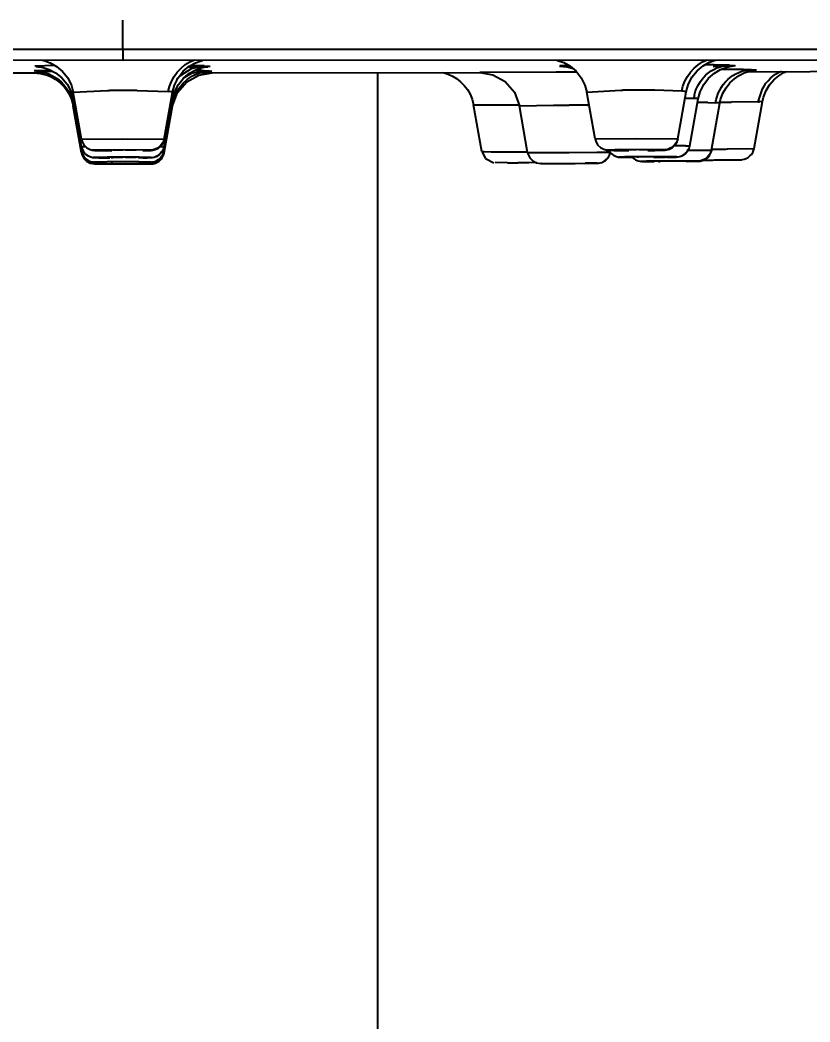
# Model space of a CAD drawing. Header units: millimetres. Extents: x 4625 to 5171, y -2661 to -1889.
# Drawn here: x 4776.69 to 4784.05, y -2127.61 to -2118.26 of the extents above; entities that cross this region are included whole.
import ezdxf

# ---------------------------------------------------------------- set-up
doc = ezdxf.new("R2010")
doc.units = ezdxf.units.MM
doc.header["$LTSCALE"] = 0.1
doc.layers.add('DIM', color=3, linetype='Continuous')
doc.styles.get("Standard").update_dxf_attribs({"font": 'arial.ttf'})
doc.dimstyles.new('ISO-25', dxfattribs={"dimtxt": 2.5, "dimasz": 2.5, "dimexe": 1.25, "dimexo": 0.625, "dimtad": 1, "dimlfac": 5, "dimtxsty": 'Standard', "dimcen": 2.5, "dimadec": 0, "dimazin": 0, "dimtfac": 1, "dimtmove": 0, "dimatfit": 3, "dimfxl": 0, "dimarcsym": 0})

# ---------------------------------------------------------------- blocks, each defined once
blk = doc.blocks.new('*D4')
at = {"layer": 'Defpoints', "color": 0}
for p in [(4744.2252, -2117.8507), (4811.0717, -2117.8516), (4811.0717, -2142.4263)]:
    blk.add_point(p, dxfattribs=at)
at = {"layer": 'DIM', "color": 0, "lineweight": -2}
for p, q in [((4744.2252, -2118.4757), (4744.2252, -2143.6763)), ((4811.0717, -2118.4766), (4811.0717, -2143.6763)), ((4748.2252, -2142.4263), (4807.0717, -2142.4263))]:
    blk.add_line(p, q, dxfattribs=at)
at = {"layer": 'DIM', "color": 0}
for points in [[(4748.2252, -2141.7596), (4748.2252, -2143.093), (4744.2252, -2142.4263)], [(4807.0717, -2141.7596), (4807.0717, -2143.093), (4811.0717, -2142.4263)]]:
    blk.add_solid(points, dxfattribs=at)
at = {"layer": 'DIM', "color": 0, "insert": (4791.1263, -2139.759), "char_height": 4, "attachment_point": 5}
blk.add_mtext('267.5', dxfattribs=at)
blk = doc.blocks.new('*D16')
at = {"layer": 'Defpoints', "color": 0}
for p in [(4777.6484, -2092.6331), (4866.0903, -2605.0328), (4891.7225, -2605.0328)]:
    blk.add_point(p, dxfattribs=at)
at = {"layer": 'DIM', "color": 0, "lineweight": -2}
for p, q in [((4778.2734, -2092.6331), (4892.9725, -2092.6331)), ((4891.7225, -2096.6331), (4891.7225, -2601.0328)), ((4866.7153, -2605.0328), (4892.9725, -2605.0328))]:
    blk.add_line(p, q, dxfattribs=at)
at = {"layer": 'DIM', "color": 0}
for points in [[(4891.0558, -2096.6331), (4892.3892, -2096.6331), (4891.7225, -2092.6331)], [(4891.0558, -2601.0328), (4892.3892, -2601.0328), (4891.7225, -2605.0328)]]:
    blk.add_solid(points, dxfattribs=at)
at = {"layer": 'DIM', "color": 0, "insert": (4888.4754, -2348.833), "char_height": 4, "attachment_point": 5, "rotation": 90}
blk.add_mtext('(2280)', dxfattribs=at)

msp = doc.modelspace()

# ---------------------------------------------------------------- linework, layer by layer
at = {"color": 7, "linetype": 'Continuous'}
for p, q in [((4777.6484, -2118.5359), (4777.6484, -2118.2628)), ((4765.3886, -2118.5317), (4777.6484, -2118.5359)), ((4777.6484, -2118.5355), (4789.7399, -2118.5313)), ((4777.6484, -2118.5355), (4777.6484, -2118.6387)), ((4777.6484, -2118.6387), (4765.4073, -2118.6344)), ((4789.8462, -2118.6344), (4777.6484, -2118.6387)), ((4776.9713, -2118.7341), (4776.8226, -2118.7365)), ((4777.014, -2118.688), (4776.8269, -2118.6928)), ((4776.8357, -2118.6971), (4776.8606, -2118.6983)), ((4776.8957, -2118.7399), (4776.8905, -2118.7398)), ((4776.891, -2118.6992), (4776.9008, -2118.6993)), ((4776.905, -2118.7057), (4776.9614, -2118.7242)), ((4776.9614, -2118.7242), (4777.0216, -2118.7561)), ((4776.9708, -2118.6609), (4777.0305, -2118.6946)), ((4778.185, -2118.781), (4778.2882, -2118.7143)), ((4778.2594, -2118.7019), (4778.4612, -2118.6926)), ((4778.2674, -2118.694), (4778.3249, -2118.6614)), ((4778.4058, -2118.6905), (4778.2811, -2118.688)), ((4778.2882, -2118.7143), (4778.4058, -2118.6905)), ((4778.2884, -2118.7586), (4778.4064, -2118.7351)), ((4778.4036, -2118.7399), (4778.4781, -2118.7366)), ((4778.4058, -2118.6905), (4778.4467, -2118.6919)), ((4778.4064, -2118.7351), (4778.447, -2118.7359)), ((4778.4272, -2118.6992), (4778.4391, -2118.6978)), ((4781.718, -2118.6927), (4781.7353, -2118.6944)), ((4781.7925, -2118.6878), (4781.7213, -2118.6912)), ((4781.7353, -2118.6944), (4781.7593, -2118.6954)), ((4781.7545, -2118.6948), (4781.7659, -2118.6959)), ((4781.7585, -2118.6594), (4781.8185, -2118.693)), ((4781.8, -2118.6963), (4781.7905, -2118.6963)), ((4783.1507, -2118.6958), (4783.3609, -2118.6863)), ((4783.3056, -2118.6844), (4783.161, -2118.682)), ((4783.1639, -2118.7578), (4783.2219, -2118.724)), ((4783.3056, -2118.6844), (4783.3519, -2118.6863)), ((4783.5087, -2118.7262), (4783.5547, -2118.7272)), ((4774.3034, -2118.7523), (4776.8352, -2118.7551)), ((4776.8939, -2118.7547), (4776.8171, -2118.7552)), ((4776.8352, -2118.7554), (4776.8678, -2118.7555)), ((4776.9199, -2118.7547), (4776.8939, -2118.7547)), ((4776.9435, -2118.7773), (4776.9685, -2118.7874)), ((4776.9505, -2118.7623), (4776.9933, -2118.7819)), ((4776.9685, -2118.7874), (4776.993, -2118.7994)), ((4776.993, -2118.7994), (4777.0169, -2118.8133)), ((4776.9933, -2118.7819), (4777.0355, -2118.8082)), ((4777.0169, -2118.8133), (4777.0401, -2118.8292)), ((4777.0355, -2118.8082), (4777.0755, -2118.8414)), ((4778.1585, -2118.9381), (4778.2438, -2118.8393)), ((4778.2109, -2118.8034), (4778.2884, -2118.7586)), ((4778.2438, -2118.8393), (4778.3581, -2118.7757)), ((4778.2525, -2118.8148), (4778.2985, -2118.7847)), ((4778.3581, -2118.7757), (4778.4796, -2118.7552)), ((4778.4069, -2118.7548), (4778.3778, -2118.7547)), ((4778.403, -2118.7556), (4778.4747, -2118.7553)), ((4778.4069, -2118.7548), (4778.4474, -2118.7549)), ((4778.4617, -2118.7551), (4780.9945, -2118.7523)), ((4778.4796, -2118.7552), (4778.4617, -2118.755)), ((4780.0234, -2118.7534), (4780.0234, -2174.5377)), ((4781.6874, -2118.749), (4780.9765, -2118.7519)), ((4780.9765, -2118.7519), (4780.9945, -2118.752)), ((4780.9945, -2118.752), (4781.0271, -2118.7521)), ((4781.7541, -2118.7488), (4781.6874, -2118.749)), ((4781.8001, -2118.7486), (4781.7541, -2118.7488)), ((4781.8817, -2118.7484), (4781.8001, -2118.7486)), ((4783.11, -2118.8043), (4783.1639, -2118.7578)), ((4783.3089, -2118.8482), (4783.3503, -2118.8098)), ((4783.6783, -2118.8666), (4783.7186, -2118.82)), ((4777.1653, -2118.9326), (4777.1856, -2119.0045)), ((4777.1853, -2118.937), (4777.5067, -2118.9196)), ((4777.5067, -2118.9196), (4777.5225, -2118.9195)), ((4777.7817, -2118.9195), (4778.0702, -2118.9295)), ((4778.1009, -2118.9331), (4778.0826, -2118.9307)), ((4778.1113, -2118.9372), (4778.1291, -2118.8716)), ((4778.1307, -2118.935), (4778.1665, -2118.865)), ((4778.1416, -2118.952), (4778.1722, -2118.8992)), ((4781.9741, -2118.936), (4782.2928, -2118.9177)), ((4782.2928, -2118.9177), (4782.3108, -2118.9175)), ((4782.859, -2118.9261), (4782.6096, -2118.9173)), ((4782.8895, -2118.9297), (4782.8714, -2118.9273)), ((4782.9, -2118.9335), (4782.8895, -2118.9296)), ((4782.9, -2118.9335), (4782.9184, -2118.8666)), ((4783.0118, -2118.9983), (4783.0299, -2118.932)), ((4783.5717, -2119.0246), (4783.611, -2118.9047)), ((4783.6214, -2118.9821), (4783.6453, -2118.9208)), ((4783.6453, -2118.9208), (4783.6783, -2118.8666)), ((4777.1659, -2118.9767), (4777.1824, -2119.031)), ((4777.2624, -2119.3743), (4777.1853, -2118.937)), ((4777.2624, -2119.4418), (4777.1853, -2119.0046)), ((4778.0344, -2119.3743), (4778.1115, -2118.9372)), ((4778.0344, -2119.4418), (4778.1115, -2119.0047)), ((4778.1113, -2118.9372), (4778.1007, -2118.9331)), ((4778.1113, -2119.0047), (4778.1008, -2119.0017)), ((4778.1113, -2119.0047), (4778.1307, -2118.935)), ((4778.1113, -2119.0473), (4778.1195, -2119.0114)), ((4778.1136, -2119.0529), (4778.1585, -2118.9381)), ((4778.1195, -2119.0114), (4778.1416, -2118.952)), ((4782.051, -2119.3724), (4781.9741, -2118.936)), ((4782.8231, -2119.3715), (4782.9003, -2118.9336)), ((4782.8999, -2118.99), (4782.9709, -2118.9929)), ((4782.9347, -2119.4366), (4783.012, -2118.9983)), ((4783.0013, -2118.9955), (4782.9833, -2118.9937)), ((4783.0118, -2118.9983), (4783.0013, -2118.9954)), ((4783.2145, -2119.0381), (4783.222, -2119.0047)), ((4783.5717, -2119.0246), (4783.3218, -2119.0283)), ((4783.5346, -2119.4619), (4783.6121, -2119.0226)), ((4783.6017, -2119.0235), (4783.5839, -2119.0242)), ((4783.6118, -2119.0226), (4783.6214, -2118.9821)), ((4777.1824, -2119.031), (4777.1856, -2119.0471)), ((4777.2624, -2119.4844), (4777.1853, -2119.0472)), ((4777.2624, -2119.5021), (4777.1853, -2119.0649)), ((4778.0345, -2119.4844), (4778.1115, -2119.0474)), ((4778.0345, -2119.5021), (4778.1115, -2119.0651)), ((4778.1113, -2119.065), (4778.1136, -2119.0529)), ((4780.9182, -2119.054), (4781.2373, -2119.0536)), ((4780.995, -2119.4898), (4780.9182, -2119.054)), ((4781.2373, -2119.0536), (4781.2551, -2119.0535)), ((4781.2551, -2119.0535), (4781.3453, -2119.0531)), ((4781.3457, -2119.0616), (4781.6647, -2119.0571)), ((4781.4225, -2119.4973), (4781.3457, -2119.0616)), ((4781.6647, -2119.0571), (4781.6825, -2119.0569)), ((4781.6825, -2119.0569), (4781.8084, -2119.0562)), ((4781.9817, -2119.0554), (4781.9963, -2119.0554)), ((4783.1029, -2119.0331), (4783.1739, -2119.0348)), ((4783.1374, -2119.4768), (4783.2148, -2119.0381)), ((4783.2042, -2119.0363), (4783.1862, -2119.0352)), ((4783.2145, -2119.0381), (4783.2042, -2119.0363)), ((4777.2624, -2119.3743), (4777.6484, -2119.3705)), ((4777.6484, -2119.3705), (4778.0326, -2119.3739)), ((4778.0259, -2119.4024), (4778.0344, -2119.3742)), ((4782.051, -2119.3724), (4782.437, -2119.3683)), ((4782.437, -2119.3683), (4782.8212, -2119.3712)), ((4782.8155, -2119.3974), (4782.823, -2119.3715)), ((4777.2624, -2119.4418), (4777.2917, -2119.441)), ((4777.2624, -2119.4844), (4777.2687, -2119.5071)), ((4777.3867, -2119.478), (4777.363, -2119.4758)), ((4777.3855, -2119.4777), (4777.3867, -2119.478)), ((4777.3867, -2119.478), (4777.424, -2119.48)), ((4777.5028, -2119.4735), (4777.3872, -2119.477)), ((4777.424, -2119.48), (4777.498, -2119.4815)), ((4777.4416, -2119.4806), (4777.4708, -2119.4811)), ((4777.4708, -2119.4811), (4777.5461, -2119.482)), ((4777.9102, -2119.4771), (4777.5028, -2119.4735)), ((4777.5234, -2119.4776), (4777.5238, -2119.4778)), ((4777.6484, -2119.4753), (4777.5552, -2119.4766)), ((4777.773, -2119.4774), (4777.672, -2119.4759)), ((4777.7734, -2119.4776), (4777.773, -2119.4774)), ((4778.0004, -2119.4409), (4778.0325, -2119.4416)), ((4778.0263, -2119.4692), (4778.0344, -2119.4418)), ((4780.9946, -2119.4898), (4781.0301, -2119.5534)), ((4780.995, -2119.4898), (4781.0174, -2119.4904)), ((4781.0111, -2119.4904), (4781.0811, -2119.491)), ((4781.3394, -2119.4914), (4781.3809, -2119.4913)), ((4781.3809, -2119.4913), (4781.4231, -2119.4913)), ((4782.1755, -2119.4761), (4782.1524, -2119.474)), ((4782.1744, -2119.4757), (4782.1755, -2119.476)), ((4782.1755, -2119.476), (4782.2128, -2119.478)), ((4782.2916, -2119.4715), (4782.176, -2119.4751)), ((4782.2128, -2119.478), (4782.2868, -2119.4792)), ((4782.2539, -2119.4789), (4782.3666, -2119.4798)), ((4782.699, -2119.4743), (4782.2916, -2119.4715)), ((4782.312, -2119.4755), (4782.3124, -2119.4756)), ((4782.437, -2119.473), (4782.3289, -2119.4744)), ((4782.5616, -2119.4749), (4782.4605, -2119.4735)), ((4782.5416, -2119.4793), (4782.6087, -2119.4785)), ((4782.562, -2119.4751), (4782.5616, -2119.4749)), ((4782.6087, -2119.4785), (4782.636, -2119.478)), ((4782.8932, -2119.4358), (4782.9328, -2119.4364)), ((4782.921, -2119.477), (4783.0101, -2119.4768)), ((4782.9273, -2119.4622), (4782.9347, -2119.4366)), ((4783.0101, -2119.4768), (4783.1355, -2119.4767)), ((4783.1374, -2119.4662), (4783.1484, -2119.4662)), ((4783.2868, -2119.4656), (4783.5325, -2119.4622)), ((4783.5343, -2119.462), (4783.5325, -2119.4622)), ((4783.5346, -2119.4619), (4783.5343, -2119.462)), ((4777.2687, -2119.5071), (4777.2834, -2119.5347)), ((4777.2834, -2119.5347), (4777.3025, -2119.5562)), ((4777.3676, -2119.5865), (4777.3781, -2119.5876)), ((4777.3867, -2119.5454), (4777.3712, -2119.5445)), ((4777.3871, -2119.5447), (4777.3856, -2119.5452)), ((4777.3856, -2119.5452), (4777.3867, -2119.5454)), ((4777.3867, -2119.5454), (4777.4242, -2119.5468)), ((4777.502, -2119.5862), (4777.387, -2119.5875)), ((4777.5024, -2119.5423), (4777.3871, -2119.5447)), ((4777.4242, -2119.5468), (4777.4983, -2119.5478)), ((4777.4251, -2119.5469), (4777.4682, -2119.5475)), ((4777.4682, -2119.5475), (4777.5258, -2119.548)), ((4777.5234, -2119.5451), (4777.5239, -2119.5452)), ((4777.5843, -2119.5437), (4777.5402, -2119.5443)), ((4777.5402, -2119.5443), (4777.5523, -2119.5447)), ((4777.5843, -2119.5869), (4777.5402, -2119.5873)), ((4777.7729, -2119.5876), (4777.7077, -2119.5869)), ((4777.773, -2119.545), (4777.7079, -2119.5437)), ((4777.7734, -2119.5451), (4777.773, -2119.545)), ((4777.7952, -2119.5478), (4777.9098, -2119.5454)), ((4777.9101, -2119.5875), (4777.7988, -2119.5862)), ((4777.9101, -2119.5447), (4777.7992, -2119.5424)), ((4777.8339, -2119.5475), (4777.8744, -2119.5468)), ((4778.0104, -2119.5541), (4777.9666, -2119.5916)), ((4778.0288, -2119.5231), (4778.0344, -2119.5021)), ((4781.0301, -2119.5534), (4781.1082, -2119.5937)), ((4781.4225, -2119.4973), (4781.8084, -2119.4974)), ((4781.8084, -2119.4974), (4782.0675, -2119.4967)), ((4782.1705, -2119.5478), (4782.1269, -2119.5853)), ((4782.1526, -2119.4963), (4782.1677, -2119.4962)), ((4782.1677, -2119.4962), (4782.1925, -2119.496)), ((4782.1889, -2119.5167), (4782.1945, -2119.4959)), ((4782.2873, -2119.5415), (4782.2723, -2119.5406)), ((4782.2877, -2119.5407), (4782.2861, -2119.5412)), ((4782.2861, -2119.5412), (4782.2873, -2119.5414)), ((4782.2873, -2119.5414), (4782.3248, -2119.5427)), ((4782.3271, -2119.5393), (4782.2877, -2119.5407)), ((4782.3248, -2119.5427), (4782.3989, -2119.5435)), ((4782.4029, -2119.5382), (4782.3271, -2119.5393)), ((4782.4236, -2119.5408), (4782.424, -2119.541)), ((4782.4844, -2119.5393), (4782.4404, -2119.54)), ((4782.4404, -2119.54), (4782.4559, -2119.5405)), ((4782.4729, -2119.5807), (4782.4819, -2119.5816)), ((4782.4901, -2119.5818), (4782.4819, -2119.5816)), ((4782.4904, -2119.5814), (4782.4889, -2119.5817)), ((4782.4889, -2119.5817), (4782.4901, -2119.5818)), ((4782.4901, -2119.5818), (4782.6021, -2119.5827)), ((4782.5296, -2119.5806), (4782.4904, -2119.5814)), ((4782.6731, -2119.5401), (4782.5772, -2119.5393)), ((4782.5989, -2119.5435), (4782.8103, -2119.5403)), ((4782.8107, -2119.5396), (4782.6039, -2119.5373)), ((4782.6263, -2119.5812), (4782.6268, -2119.5813)), ((4782.6871, -2119.5803), (4782.6431, -2119.5808)), ((4782.6431, -2119.5808), (4782.6586, -2119.581)), ((4782.6736, -2119.5403), (4782.6731, -2119.5401)), ((4783.0134, -2119.5799), (4782.7024, -2119.5793)), ((4782.7206, -2119.5426), (4782.7434, -2119.5423)), ((4782.7434, -2119.5423), (4782.7805, -2119.5416)), ((4782.8758, -2119.5804), (4782.7746, -2119.5802)), ((4782.8763, -2119.5805), (4782.8758, -2119.5804)), ((4782.8989, -2119.5818), (4783.0132, -2119.5803)), ((4783.0716, -2119.5684), (4783.131, -2119.5684)), ((4783.3126, -2119.5675), (4783.4202, -2119.5653)), ((4777.3438, -2119.5982), (4777.3854, -2119.6054)), ((4777.3868, -2119.5879), (4777.3781, -2119.5876)), ((4777.3854, -2119.6054), (4777.3868, -2119.6054)), ((4777.387, -2119.5875), (4777.3856, -2119.5877)), ((4777.3856, -2119.5877), (4777.3868, -2119.5879)), ((4777.387, -2119.6053), (4777.3856, -2119.6053)), ((4777.3868, -2119.5879), (4777.4245, -2119.5886)), ((4777.3868, -2119.6054), (4777.4991, -2119.6056)), ((4777.387, -2119.6053), (4777.9079, -2119.6054)), ((4777.5234, -2119.5877), (4777.5239, -2119.5878)), ((4777.5234, -2119.6054), (4777.524, -2119.6054)), ((4777.5402, -2119.5873), (4777.5557, -2119.5875)), ((4777.7734, -2119.5877), (4777.7729, -2119.5876)), ((4777.7955, -2119.5892), (4777.9098, -2119.5879)), ((4777.7959, -2119.6056), (4777.9099, -2119.6054)), ((4777.91, -2119.6053), (4777.7984, -2119.6051)), ((4777.9079, -2119.6054), (4777.9086, -2119.6054)), ((4777.9099, -2119.6054), (4777.9112, -2119.6054)), ((4777.9114, -2119.6054), (4777.91, -2119.6053)), ((4781.2341, -2119.5937), (4781.1199, -2119.5931)), ((4781.4349, -2119.5934), (4781.3311, -2119.5937)), ((4781.5053, -2119.5931), (4781.4349, -2119.5934)), ((4781.5474, -2119.6005), (4781.5459, -2119.6005)), ((4781.5459, -2119.6005), (4781.5473, -2119.6006)), ((4781.5473, -2119.6006), (4781.6596, -2119.6005)), ((4781.5474, -2119.6005), (4781.8645, -2119.5995)), ((4781.6834, -2119.6002), (4781.684, -2119.6002)), ((4781.7591, -2119.5997), (4781.9938, -2119.5992)), ((4781.9564, -2119.5997), (4782.0703, -2119.5992)), ((4782.0705, -2119.5991), (4781.9588, -2119.5992)), ((4782.0688, -2119.5991), (4782.0693, -2119.5992)), ((4782.0703, -2119.5992), (4782.0718, -2119.5991)), ((4782.0718, -2119.5991), (4782.0705, -2119.5991)), ((4782.0717, -2119.5992), (4782.1126, -2119.5922))]:
    msp.add_line(p, q, dxfattribs=at)
for points in [[(4776.9035, -2118.6386), (4776.9148, -2118.6409), (4776.9708, -2118.6609)], [(4778.3249, -2118.6614), (4778.3787, -2118.6419), (4778.3941, -2118.6386)], [(4781.6958, -2118.6382), (4781.7023, -2118.6395), (4781.7585, -2118.6594)], [(4783.0587, -2118.6886), (4783.1168, -2118.6564), (4783.1697, -2118.6377)], [(4776.8433, -2118.7388), (4776.8428, -2118.7387), (4776.848, -2118.7391), (4776.8711, -2118.7416), (4776.909, -2118.7491), (4776.9505, -2118.7623)], [(4776.8556, -2118.6976), (4776.8559, -2118.6977), (4776.867, -2118.6988), (4776.905, -2118.7057)], [(4777.0305, -2118.6946), (4777.0869, -2118.7428), (4777.1339, -2118.8028), (4777.1684, -2118.8732), (4777.1856, -2118.9369)], [(4778.1291, -2118.8716), (4778.1643, -2118.8008), (4778.212, -2118.7408), (4778.2674, -2118.694)], [(4778.27, -2118.7597), (4778.3295, -2118.7268), (4778.3875, -2118.7069), (4778.4272, -2118.6992)], [(4778.2985, -2118.7847), (4778.3458, -2118.7626), (4778.3916, -2118.7483), (4778.4295, -2118.7411), (4778.4499, -2118.739), (4778.4541, -2118.7387)], [(4781.7659, -2118.6959), (4781.8042, -2118.7027), (4781.8458, -2118.7162)], [(4781.8185, -2118.693), (4781.8752, -2118.7412), (4781.9223, -2118.8012), (4781.957, -2118.8716), (4781.9744, -2118.9359)], [(4782.9184, -2118.8666), (4782.9543, -2118.7954), (4783.0026, -2118.7352), (4783.0587, -2118.6886)], [(4783.2219, -2118.724), (4783.2795, -2118.7026), (4783.3229, -2118.6934), (4783.3403, -2118.6913), (4783.3419, -2118.6911)], [(4783.3503, -2118.8098), (4783.395, -2118.7793), (4783.4412, -2118.7564), (4783.4867, -2118.7411), (4783.5262, -2118.7328), (4783.5506, -2118.7299), (4783.5569, -2118.7295)], [(4783.4764, -2118.7445), (4784.0571, -2118.7425), (4785.0988, -2118.7377)], [(4783.7186, -2118.82), (4783.7641, -2118.782), (4783.8124, -2118.7529), (4783.8355, -2118.7433)], [(4776.8249, -2118.7553), (4776.8247, -2118.7553), (4776.8259, -2118.7553), (4776.8333, -2118.7556), (4776.8507, -2118.7568), (4776.8717, -2118.7593), (4776.8944, -2118.7634), (4776.9185, -2118.7693), (4776.9435, -2118.7773)], [(4777.0216, -2118.7561), (4777.0785, -2118.8017), (4777.1279, -2118.8612), (4777.1653, -2118.9326)], [(4777.0401, -2118.8292), (4777.0624, -2118.8471), (4777.0837, -2118.8672)], [(4778.1665, -2118.865), (4778.2142, -2118.8059), (4778.27, -2118.7597)], [(4778.1722, -2118.8992), (4778.2098, -2118.8531), (4778.2525, -2118.8148)], [(4780.6264, -2118.7528), (4780.6443, -2118.7565), (4780.6825, -2118.7687), (4780.7216, -2118.7863), (4780.7604, -2118.8093), (4780.7974, -2118.8381), (4780.8313, -2118.8722), (4780.8609, -2118.9108), (4780.8856, -2118.9535), (4780.9047, -2118.9998), (4780.9185, -2119.0539)], [(4780.9765, -2118.7519), (4781.0991, -2118.7724), (4781.214, -2118.8365), (4781.2996, -2118.9362), (4781.346, -2119.0615)], [(4783.0299, -2118.932), (4783.0642, -2118.8629), (4783.11, -2118.8043)], [(4777.0755, -2118.8414), (4777.1116, -2118.8813), (4777.142, -2118.9265), (4777.1659, -2118.9767)], [(4777.0837, -2118.8672), (4777.1037, -2118.8892), (4777.1221, -2118.9131), (4777.1388, -2118.9387), (4777.1535, -2118.966), (4777.1662, -2118.9951)], [(4783.222, -2119.0047), (4783.2433, -2118.9463), (4783.2727, -2118.894), (4783.3089, -2118.8482)], [(4777.1662, -2118.9951), (4777.1766, -2119.026), (4777.1845, -2119.0586), (4777.1856, -2119.0648)], [(4777.2625, -2119.3743), (4777.2681, -2119.3952), (4777.2849, -2119.4267), (4777.3116, -2119.4534), (4777.3428, -2119.4702), (4777.363, -2119.4758)], [(4782.0511, -2119.3724), (4782.057, -2119.3942), (4782.0744, -2119.426), (4782.1018, -2119.4526), (4782.133, -2119.4688), (4782.1524, -2119.474)], [(4782.7723, -2119.4517), (4782.7978, -2119.4275), (4782.8155, -2119.3974)], [(4777.2624, -2119.4418), (4777.267, -2119.4598), (4777.2808, -2119.4884), (4777.3012, -2119.5124), (4777.3253, -2119.5297), (4777.3499, -2119.54), (4777.3696, -2119.5442), (4777.3712, -2119.5445)], [(4777.3629, -2119.4758), (4777.3702, -2119.477), (4777.385, -2119.4785), (4777.3994, -2119.4793), (4777.4178, -2119.4799), (4777.4416, -2119.4806)], [(4777.3872, -2119.477), (4777.3857, -2119.4773), (4777.3855, -2119.4777)], [(4777.8355, -2119.481), (4777.8615, -2119.4804), (4777.8833, -2119.4798), (4777.9002, -2119.4791), (4777.9133, -2119.4783), (4777.9268, -2119.4769), (4777.95, -2119.4716), (4777.9796, -2119.4573)], [(4777.9097, -2119.4781), (4777.9112, -2119.4777), (4777.9113, -2119.4774), (4777.9102, -2119.4771)], [(4777.9163, -2119.5877), (4777.918, -2119.5876), (4777.9307, -2119.5862), (4777.9512, -2119.5812), (4777.974, -2119.5708), (4777.995, -2119.5555), (4778.0134, -2119.5348), (4778.0277, -2119.5081), (4778.0344, -2119.4844)], [(4777.9796, -2119.4573), (4778.0069, -2119.4331), (4778.0259, -2119.4024)], [(4777.9869, -2119.5197), (4778.0092, -2119.4978), (4778.0263, -2119.4692)], [(4782.1524, -2119.474), (4782.1591, -2119.4751), (4782.1734, -2119.4765), (4782.187, -2119.4772), (4782.2043, -2119.4778), (4782.2265, -2119.4784), (4782.2539, -2119.4789)], [(4782.176, -2119.4751), (4782.1745, -2119.4754), (4782.1744, -2119.4757)], [(4782.1774, -2119.4767), (4782.1816, -2119.4852), (4782.2021, -2119.509), (4782.2263, -2119.5261)], [(4782.636, -2119.478), (4782.6593, -2119.4774), (4782.6784, -2119.4768), (4782.6932, -2119.4761), (4782.7051, -2119.4753), (4782.7194, -2119.4735), (4782.7438, -2119.467), (4782.7723, -2119.4517)], [(4782.6985, -2119.4753), (4782.7, -2119.475), (4782.7001, -2119.4746), (4782.699, -2119.4743)], [(4782.89, -2119.5123), (4782.9113, -2119.4903), (4782.9273, -2119.4622)], [(4783.0193, -2119.5801), (4783.0205, -2119.5801), (4783.0322, -2119.5789), (4783.0539, -2119.5737), (4783.0768, -2119.5634), (4783.0982, -2119.5478), (4783.1168, -2119.5266), (4783.131, -2119.4999), (4783.1374, -2119.4768)], [(4777.2624, -2119.5021), (4777.2678, -2119.5223), (4777.2836, -2119.5528)], [(4777.2836, -2119.5528), (4777.3091, -2119.5793), (4777.3438, -2119.5982)], [(4777.3025, -2119.5562), (4777.3243, -2119.5717), (4777.3471, -2119.5817), (4777.3676, -2119.5865)], [(4777.3703, -2119.5443), (4777.3755, -2119.5449), (4777.3857, -2119.5457), (4777.396, -2119.5461), (4777.4089, -2119.5465), (4777.4251, -2119.5469)], [(4777.8744, -2119.5468), (4777.8899, -2119.5465), (4777.9021, -2119.5461), (4777.9118, -2119.5456), (4777.9214, -2119.5449), (4777.9385, -2119.5422), (4777.9625, -2119.5342), (4777.9869, -2119.5197)], [(4777.9098, -2119.5454), (4777.9112, -2119.5452), (4777.9113, -2119.545), (4777.9101, -2119.5447)], [(4777.9113, -2119.6054), (4777.9522, -2119.5985), (4777.9867, -2119.5801)], [(4777.9867, -2119.5801), (4778.0126, -2119.5537), (4778.0288, -2119.5231)], [(4781.4225, -2119.4973), (4781.4279, -2119.5176), (4781.4438, -2119.5481), (4781.4694, -2119.5747), (4781.5041, -2119.5935), (4781.5459, -2119.6006)], [(4782.1126, -2119.5922), (4782.147, -2119.5737), (4782.1727, -2119.5473), (4782.1889, -2119.5167)], [(4782.2263, -2119.5261), (4782.2509, -2119.5363), (4782.2705, -2119.5404), (4782.2723, -2119.5406)], [(4782.2715, -2119.5405), (4782.2762, -2119.541), (4782.286, -2119.5417), (4782.2957, -2119.5421), (4782.3078, -2119.5424), (4782.323, -2119.5427), (4782.3415, -2119.543), (4782.3883, -2119.5434)], [(4782.3997, -2119.5435), (4782.4072, -2119.5516), (4782.4294, -2119.5668), (4782.4526, -2119.5764), (4782.4729, -2119.5807)], [(4782.7805, -2119.5416), (4782.7944, -2119.5412), (4782.8054, -2119.5408), (4782.8143, -2119.5403), (4782.8243, -2119.5395), (4782.8428, -2119.5361), (4782.8664, -2119.5273), (4782.89, -2119.5123)], [(4782.8103, -2119.5403), (4782.8117, -2119.54), (4782.8119, -2119.5398), (4782.8107, -2119.5396)], [(4783.0132, -2119.5803), (4783.0145, -2119.5801), (4783.0146, -2119.58), (4783.0134, -2119.5799)], [(4777.9098, -2119.5879), (4777.9112, -2119.5877), (4777.9113, -2119.5876), (4777.9101, -2119.5875)]]:
    msp.add_lwpolyline(points, dxfattribs=at)
for centre, radius, start, end in [((4776.9048, -2116.5616), 2.1782, 268.17581, 268.46376), ((4776.8936, -2116.9079), 1.8317, 268.52318, 269.20899), ((4776.9045, -2117.3628), 1.3362, 268.11966, 268.46749), ((4776.9322, -2114.1999), 4.5401, 269.19395, 269.56247), ((4776.9337, -2116.1944), 2.505, 268.51377, 269.18351), ((4777.1216, -2102.0033), 16.7381, 269.23462, 269.53627), ((4778.185, -2133.2956), 14.5622, 89.129, 89.45306), ((4781.8, -2117.354), 1.342, 268.26192, 268.64437), ((4781.827, -2116.1346), 2.5617, 268.68746, 269.34185), ((4781.9499, -2124.0458), 5.3604, 91.55145, 91.68263), ((4782.8652, -2144.7173), 26.0369, 89.34907, 89.53059), ((4783.1262, -2171.6309), 52.9063, 89.74204, 89.89215), ((4783.2891, -2138.8835), 20.1585, 89.37592, 89.78599), ((4778.4335, -2119.0448), 0.3624, 133.29415, 141.53598), ((4778.4077, -2119.0702), 0.3154, 90.1499, 104.43944), ((4777.6517, -2130.962), 12.0432, 90.01553, 90.61482), ((4777.6514, -2130.802), 11.8833, 89.37155, 90.01417), ((4778.0136, -2119.5803), 0.6533, 83.94171, 85.03138), ((4782.4701, -2131.1112), 12.1948, 90.15561, 90.74851), ((4782.4647, -2130.3039), 11.3875, 89.27125, 90.13974), ((4782.8055, -2119.5718), 0.6479, 84.16405, 85.25999), ((4783.3712, -2119.0603), 0.4059, 165.6503, 170.44139), ((4782.9195, -2119.8567), 0.8654, 85.77295, 86.58992), ((4783.5017, -2116.2749), 2.7505, 271.4576, 271.71197), ((4782.1594, -2178.8515), 59.7963, 90.170214, 90.336322), ((4782.9506, -2129.1503), 10.1184, 89.13727, 89.65004), ((4783.1259, -2120.3574), 1.3235, 87.38865, 87.92086), ((4782.8235, -2069.1055), 49.9253, 270.45037, 270.57194), ((4781.2632, -2081.5134), 37.978, 269.72528, 270.11505), ((4782.7598, -2138.983), 19.5476, 89.60886, 89.90684), ((4783.0295, -2074.8514), 44.615, 270.15277, 270.33042), ((4777.6345, -2149.2757), 29.6899, 90.06835, 90.25576), ((4777.6348, -2135.8329), 16.2911, 90.1239, 90.46569), ((4777.6497, -2132.5221), 12.9786, 90.00558, 90.28876), ((4777.6496, -2143.2951), 23.7083, 90.0029, 90.15793), ((4777.6483, -2156.8778), 37.292, 89.91599, 90.07549), ((4777.6484, -2139.9569), 20.4152, 89.84557, 90.13692), ((4777.7086, -2126.2637), 6.6768, 90.0077, 90.31643), ((4777.7089, -2123.207), 3.6633, 90.01456, 90.57853), ((4777.6644, -2148.5522), 28.9664, 89.7341, 89.9237), ((4777.6646, -2135.3638), 15.8221, 89.51285, 89.85969), ((4777.9099, -2119.421), 0.1238, 270.1025, 297.29288), ((4777.9099, -2119.4639), 0.1237, 270.06324, 297.27804), ((4777.9092, -2119.4805), 0.1251, 323.96397, 350.01577), ((4778.0268, -2119.2028), 0.2995, 270.8348, 271.07074), ((4781.9369, -2081.1104), 38.3865, 270.19479, 270.32187), ((4782.0701, -2119.4756), 0.1236, 270.17748, 297.36285), ((4782.0697, -2119.4745), 0.1247, 323.98142, 349.99484), ((4782.5741, -2136.4232), 16.8859, 90.25095, 90.58068), ((4782.5807, -2132.994), 13.455, 90.13674, 90.4099), ((4782.5974, -2140.7017), 21.1644, 89.98248, 90.26351), ((4782.6842, -2131.7456), 12.166, 90.37162, 90.72805), ((4782.8302, -2151.0414), 31.4624, 90.23275, 90.40959), ((4782.8263, -2144.7083), 25.1284, 90.17096, 90.31723), ((4782.8102, -2119.4158), 0.1239, 270.24033, 294.63266), ((4783.1009, -2097.472), 22.0964, 270.07809, 270.25328), ((4783.0986, -2095.3732), 24.1952, 270.23663, 270.50667), ((4777.5413, -2108.6324), 10.9568, 269.38924, 269.77753), ((4777.9099, -2119.4824), 0.123, 270.03839, 274.75284), ((4777.9101, -2119.4821), 0.1232, 274.67818, 297.29084), ((4781.2588, -2077.4345), 42.1592, 269.96648, 270.09825)]:
    msp.add_arc(centre, radius, start, end, dxfattribs=at)
for points in [[(4778.0702, -2118.9295), (4778.0919, -2118.8028), (4778.1949, -2118.6711), (4778.318, -2118.6343)], [(4782.859, -2118.9261), (4782.8801, -2118.8029), (4782.9768, -2118.6751), (4783.0951, -2118.6347)], [(4783.0852, -2118.7751), (4783.143, -2118.7207), (4783.2262, -2118.6851), (4783.3056, -2118.6844)], [(4783.288, -2118.8168), (4783.3458, -2118.7622), (4783.4292, -2118.7267), (4783.5087, -2118.7262)], [(4783.611, -2118.9047), (4783.6483, -2118.8329), (4783.7138, -2118.7698), (4783.7888, -2118.7392)], [(4778.4474, -2118.7549), (4778.4488, -2118.7549), (4778.4502, -2118.7549), (4778.4517, -2118.7549)], [(4778.4517, -2118.7549), (4778.4521, -2118.7549), (4778.4525, -2118.755), (4778.4529, -2118.755)], [(4778.4747, -2118.7553), (4778.4763, -2118.7553), (4778.478, -2118.7552), (4778.4796, -2118.7552)], [(4782.978, -2118.9597), (4782.9956, -2118.8908), (4783.0334, -2118.8239), (4783.0852, -2118.7751)], [(4783.1739, -2119.0348), (4783.1873, -2118.9539), (4783.2283, -2118.873), (4783.288, -2118.8168)], [(4783.6017, -2119.0235), (4783.6034, -2119.0234), (4783.6067, -2119.0231), (4783.61, -2119.0228), (4783.6116, -2119.0227)], [(4778.0326, -2119.3739), (4778.0232, -2119.4264), (4777.9635, -2119.477), (4777.9102, -2119.4771)], [(4782.8212, -2119.3712), (4782.8119, -2119.4236), (4782.7523, -2119.4742), (4782.699, -2119.4744)], [(4778.0325, -2119.4843), (4778.026, -2119.5208), (4777.9995, -2119.5568), (4777.9666, -2119.5738)], [(4778.0325, -2119.4416), (4778.0261, -2119.478), (4777.9996, -2119.514), (4777.9667, -2119.531)], [(4782.9328, -2119.4364), (4782.926, -2119.4746), (4782.897, -2119.5122), (4782.8618, -2119.5284)], [(4783.1355, -2119.4767), (4783.1262, -2119.5292), (4783.0667, -2119.5797), (4783.0134, -2119.58)], [(4783.4211, -2119.5652), (4783.472, -2119.5607), (4783.5265, -2119.5123), (4783.5344, -2119.4618)]]:
    msp.add_open_spline(points, degree=3, dxfattribs=at)
for points, knots in [([(4778.4467, -2118.6919), (4778.4482, -2118.692), (4778.4487, -2118.6919), (4778.4526, -2118.6925), (4778.4522, -2118.6926)], [0, 0, 0, 0, 0.80152, 1, 1, 1, 1]), ([(4778.447, -2118.7359), (4778.4485, -2118.7359), (4778.4489, -2118.7358), (4778.4528, -2118.7362), (4778.4525, -2118.7363)], [0, 0, 0, 0, 0.812631, 1, 1, 1, 1]), ([(4777.1853, -2119.0045), (4777.1852, -2119.0039), (4777.188, -2119.0028), (4777.1897, -2119.0025), (4777.1912, -2119.0022)], [0, 0, 0, 0, 0.28046, 1, 1, 1, 1]), ([(4782.8916, -2118.9897), (4782.893, -2118.9898), (4782.8958, -2118.9899), (4782.8985, -2118.9899), (4782.8999, -2118.99)], [0, 0, 0, 0, 0.503837, 1, 1, 1, 1]), ([(4777.1853, -2119.0472), (4777.1853, -2119.047), (4777.1863, -2119.0465), (4777.187, -2119.0464), (4777.1876, -2119.0463)], [0, 0, 0, 0, 0.284197, 1, 1, 1, 1]), ([(4777.1853, -2119.0649), (4777.1853, -2119.0649), (4777.1855, -2119.0648), (4777.1856, -2119.0647), (4777.1857, -2119.0647)], [0, 0, 0, 0, 0.297541, 1, 1, 1, 1]), ([(4777.1857, -2119.0647), (4777.1862, -2119.0646), (4777.1877, -2119.0644), (4777.1892, -2119.0643), (4777.1902, -2119.0643)], [0, 0, 0, 0, 0.363455, 1, 1, 1, 1]), ([(4778.1068, -2119.046), (4778.1064, -2119.046), (4778.1056, -2119.0459), (4778.1048, -2119.0458), (4778.1044, -2119.0457)], [0, 0, 0, 0, 0.474149, 1, 1, 1, 1]), ([(4778.1113, -2119.0473), (4778.1113, -2119.0469), (4778.109, -2119.0465), (4778.1079, -2119.0462), (4778.1068, -2119.046)], [0, 0, 0, 0, 0.26503, 1, 1, 1, 1]), ([(4778.1113, -2119.065), (4778.1113, -2119.0648), (4778.1098, -2119.0648), (4778.1092, -2119.0646), (4778.1085, -2119.0646)], [0, 0, 0, 0, 0.254681, 1, 1, 1, 1]), ([(4778.0326, -2119.3739), (4778.033, -2119.3739), (4778.0334, -2119.3741), (4778.0344, -2119.3741), (4778.0344, -2119.3743)], [0, 0, 0, 0, 0.746656, 1, 1, 1, 1]), ([(4782.8212, -2119.3711), (4782.8216, -2119.3712), (4782.822, -2119.3713), (4782.823, -2119.3713), (4782.823, -2119.3715)], [0, 0, 0, 0, 0.747375, 1, 1, 1, 1]), ([(4777.2624, -2119.4844), (4777.263, -2119.4838), (4777.2669, -2119.4852), (4777.2696, -2119.4843), (4777.272, -2119.4843)], [0, 0, 0, 0, 0.255717, 1, 1, 1, 1]), ([(4777.2917, -2119.441), (4777.2926, -2119.441), (4777.2944, -2119.4409), (4777.2962, -2119.4409), (4777.2971, -2119.4409)], [0, 0, 0, 0, 0.489847, 1, 1, 1, 1]), ([(4778.0231, -2119.4842), (4778.025, -2119.4842), (4778.0281, -2119.4843), (4778.0312, -2119.4843), (4778.0325, -2119.4843)], [0, 0, 0, 0, 0.602038, 1, 1, 1, 1]), ([(4778.0325, -2119.4416), (4778.0329, -2119.4416), (4778.0335, -2119.4416), (4778.034, -2119.4417), (4778.0342, -2119.4417)], [0, 0, 0, 0, 0.634725, 1, 1, 1, 1]), ([(4778.0325, -2119.4843), (4778.0329, -2119.4843), (4778.0334, -2119.4843), (4778.034, -2119.4844), (4778.0342, -2119.4844)], [0, 0, 0, 0, 0.634303, 1, 1, 1, 1]), ([(4782.9328, -2119.4364), (4782.9333, -2119.4364), (4782.9336, -2119.4366), (4782.9347, -2119.4365), (4782.9347, -2119.4366)], [0, 0, 0, 0, 0.751926, 1, 1, 1, 1]), ([(4783.1355, -2119.4767), (4783.1359, -2119.4767), (4783.1363, -2119.477), (4783.1374, -2119.4766), (4783.1374, -2119.4768)], [0, 0, 0, 0, 0.752203, 1, 1, 1, 1]), ([(4777.2624, -2119.5021), (4777.2625, -2119.5022), (4777.2628, -2119.5021), (4777.2631, -2119.5022), (4777.2633, -2119.5022)], [0, 0, 0, 0, 0.267804, 1, 1, 1, 1]), ([(4777.5523, -2119.5447), (4777.5529, -2119.5447), (4777.554, -2119.5448), (4777.5551, -2119.5448), (4777.5557, -2119.5448)], [0, 0, 0, 0, 0.483313, 1, 1, 1, 1]), ([(4778.0324, -2119.5022), (4778.0329, -2119.5022), (4778.0334, -2119.5019), (4778.0344, -2119.5022), (4778.0344, -2119.5021)], [0, 0, 0, 0, 0.748882, 1, 1, 1, 1]), ([(4782.5772, -2119.5393), (4782.5763, -2119.5393), (4782.5746, -2119.5393), (4782.5729, -2119.5393), (4782.572, -2119.5393)], [0, 0, 0, 0, 0.496857, 1, 1, 1, 1])]:
    msp.add_open_spline(points, degree=3, knots=knots, dxfattribs=at)

# ---------------------------------------------------------------- dimensions: what is measured, and where the dimension line sits
at = {"layer": 'DIM'}
dim = msp.add_linear_dim(base=(4891.7225, -2605.0328), p1=(4777.6484, -2092.6331), p2=(4866.0903, -2605.0328), angle=90, text='(2280)', dimstyle='ISO-25', override={"dimtxt": 4, "dimasz": 4, "dimlfac": 4, "dimadec": 1, "dimfxl": 1.25}, dxfattribs=at)
dim.commit()
dim.dimension.update_dxf_attribs({"geometry": '*D16', "text_midpoint": (4888.4754, -2348.833)})
dim = msp.add_linear_dim(base=(4811.0717, -2142.4263), p1=(4744.2252, -2117.8507), p2=(4811.0717, -2117.8516), text='267.5', dimstyle='ISO-25', override={"dimtxt": 4, "dimasz": 4, "dimlfac": 4, "dimadec": 1, "dimfxl": 1.25}, dxfattribs=at)
dim.commit()
dim.dimension.update_dxf_attribs({"geometry": '*D4', "text_midpoint": (4791.1263, -2142.4263), "dimtype": 128})

doc.saveas('drawing.dxf')
